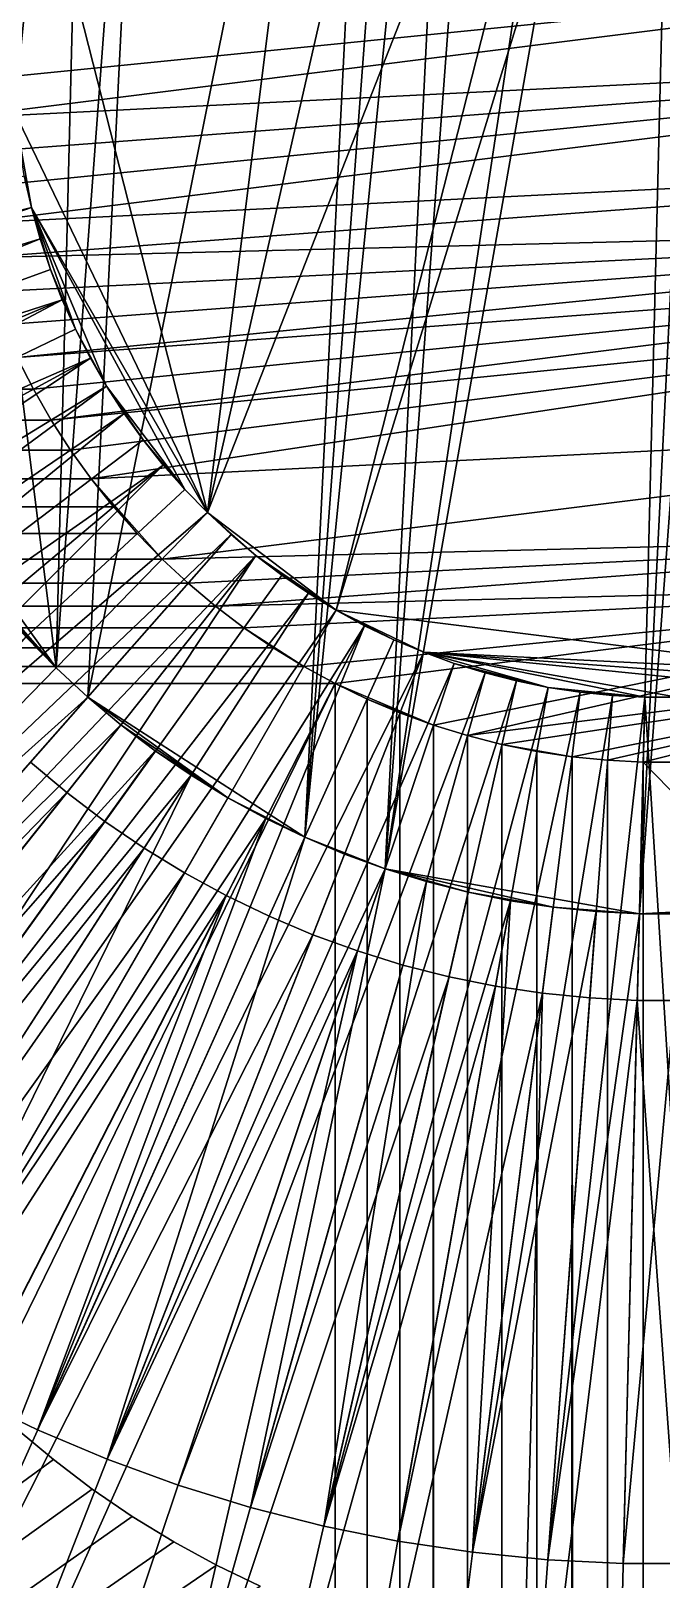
# Model space of a CAD drawing. Header units: millimetres. Extents: x 0 to 520, y -2 to 382.
# Drawn here: x 333.545 to 335, y 339.465 to 343.037 of the extents above; entities that cross this region are included whole.
import ezdxf

# ---------------------------------------------------------------- set-up
doc = ezdxf.new("R2010")
doc.units = ezdxf.units.MM

msp = doc.modelspace()

# ---------------------------------------------------------------- linework, layer by layer
at = {"layer": 'BRASS', "color": 52}
for points in [[(509.2, 369.2, 103), (10.8, 369.2, 103), (10.8, 10.8, 103)], [(509.2, 369.2, 103), (10.8, 10.8, 103), (509.2, 10.8, 103)], [(333.3521, 342.9178, 92), (336.6316, 343.2459, 92), (333.3582, 342.8357, 92)], [(333.3521, 343.0822, 92), (336.6316, 343.2459, 92), (333.3521, 342.9178, 92)], [(333.3582, 342.8357, 92), (336.6316, 343.2459, 92), (336.65, 343, 92)], [(333.3582, 342.8357, 92), (336.65, 343, 92), (333.3684, 342.7541, 92)], [(333.3684, 342.7541, 92), (336.65, 343, 92), (333.3827, 342.6731, 92)], [(333.3827, 342.6731, 92), (336.65, 343, 92), (333.401, 342.5929, 92)], [(333.401, 342.5929, 92), (336.65, 343, 92), (336.6316, 342.7541, 92)], [(333.401, 342.5929, 92), (336.6316, 342.7541, 92), (333.4233, 342.5137, 92)], [(333.4233, 342.5137, 92), (336.6316, 342.7541, 92), (336.599, 342.5929, 92)], [(333.4233, 342.5137, 92), (336.599, 342.5929, 92), (333.4495, 342.4357, 92)], [(333.4495, 342.4357, 92), (336.599, 342.5929, 92), (333.4796, 342.3591, 92)], [(333.4796, 342.3591, 92), (336.599, 342.5929, 92), (333.5134, 342.2841, 92)], [(333.5134, 342.2841, 92), (336.599, 342.5929, 92), (336.5767, 342.5137, 92)], [(333.5134, 342.2841, 92), (336.5767, 342.5137, 92), (333.5509, 342.2109, 92)], [(333.5509, 342.2109, 92), (336.5767, 342.5137, 92), (333.5921, 342.1396, 92)], [(333.5921, 342.1396, 92), (336.5767, 342.5137, 92), (336.5505, 342.4357, 92)], [(333.5921, 342.1396, 92), (336.5505, 342.4357, 92), (333.6367, 342.0705, 92)], [(333.6367, 342.0705, 92), (336.5505, 342.4357, 92), (333.6847, 342.0037, 92)], [(333.6847, 342.0037, 92), (336.5505, 342.4357, 92), (336.4079, 342.1396, 92)], [(186.4491, 342.2109, 86), (333.5134, 342.2841, 86), (333.5509, 342.2109, 86)], [(333.5134, 342.2841, 92), (333.5509, 342.2109, 92), (333.5134, 342.2841, 86)], [(333.5134, 342.2841, 86), (333.5509, 342.2109, 92), (333.5509, 342.2109, 86)], [(186.4491, 342.2109, 86), (333.5509, 342.2109, 86), (186.4079, 342.1396, 86)], [(186.4079, 342.1396, 86), (333.5509, 342.2109, 86), (333.5921, 342.1396, 86)], [(333.5509, 342.2109, 92), (333.5921, 342.1396, 92), (333.5509, 342.2109, 86)], [(333.5509, 342.2109, 86), (333.5921, 342.1396, 92), (333.5921, 342.1396, 86)], [(186.3633, 342.0705, 86), (333.5921, 342.1396, 86), (333.6367, 342.0705, 86)], [(186.4079, 342.1396, 86), (333.5921, 342.1396, 86), (186.3633, 342.0705, 86)], [(333.5921, 342.1396, 86), (333.6367, 342.0705, 92), (333.6367, 342.0705, 86)], [(333.5921, 342.1396, 92), (333.6367, 342.0705, 92), (333.5921, 342.1396, 86)], [(333.6847, 342.0037, 92), (336.4079, 342.1396, 92), (333.8479, 341.8188, 92)], [(333.8479, 341.8188, 92), (336.4079, 342.1396, 92), (336.2095, 341.8777, 92)], [(186.3153, 342.0037, 86), (333.6367, 342.0705, 86), (333.6847, 342.0037, 86)], [(186.3633, 342.0705, 86), (333.6367, 342.0705, 86), (186.3153, 342.0037, 86)], [(333.6367, 342.0705, 86), (333.6847, 342.0037, 92), (333.6847, 342.0037, 86)], [(333.6367, 342.0705, 92), (333.6847, 342.0037, 92), (333.6367, 342.0705, 86)], [(186.3153, 342.0037, 86), (333.736, 341.9394, 86), (186.264, 341.9394, 86)], [(186.3153, 342.0037, 86), (333.6847, 342.0037, 86), (333.736, 341.9394, 86)], [(333.6847, 342.0037, 86), (333.736, 341.9394, 92), (333.736, 341.9394, 86)], [(333.6847, 342.0037, 92), (333.736, 341.9394, 92), (333.6847, 342.0037, 86)], [(333.736, 341.9394, 92), (333.6847, 342.0037, 92), (333.7905, 341.8777, 92)], [(333.7905, 341.8777, 92), (333.6847, 342.0037, 92), (333.8479, 341.8188, 92)], [(186.264, 341.9394, 86), (333.7905, 341.8777, 86), (186.2095, 341.8777, 86)], [(186.264, 341.9394, 86), (333.736, 341.9394, 86), (333.7905, 341.8777, 86)], [(333.736, 341.9394, 86), (333.7905, 341.8777, 92), (333.7905, 341.8777, 86)], [(333.736, 341.9394, 92), (333.7905, 341.8777, 92), (333.736, 341.9394, 86)], [(186.1521, 341.8188, 86), (333.7905, 341.8777, 86), (333.8479, 341.8188, 86)], [(186.2095, 341.8777, 86), (333.7905, 341.8777, 86), (186.1521, 341.8188, 86)], [(333.7905, 341.8777, 86), (333.8479, 341.8188, 92), (333.8479, 341.8188, 86)], [(333.7905, 341.8777, 92), (333.8479, 341.8188, 92), (333.7905, 341.8777, 86)], [(333.8479, 341.8188, 92), (336.2095, 341.8777, 92), (333.9082, 341.7629, 92)], [(333.9082, 341.7629, 92), (336.2095, 341.8777, 92), (333.9712, 341.71, 92)], [(333.9712, 341.71, 92), (336.2095, 341.8777, 92), (336.0918, 341.7629, 92)], [(186.1521, 341.8188, 86), (333.8479, 341.8188, 86), (186.0918, 341.7629, 86)], [(333.8479, 341.8188, 86), (333.9082, 341.7629, 86), (186.0918, 341.7629, 86)], [(333.8479, 341.8188, 86), (333.9082, 341.7629, 92), (333.9082, 341.7629, 86)], [(333.8479, 341.8188, 92), (333.9082, 341.7629, 92), (333.8479, 341.8188, 86)], [(186.0918, 341.7629, 86), (333.9712, 341.71, 86), (186.0288, 341.71, 86)], [(333.9082, 341.7629, 86), (333.9712, 341.71, 86), (186.0918, 341.7629, 86)], [(333.9082, 341.7629, 86), (333.9712, 341.71, 92), (333.9712, 341.71, 86)], [(333.9082, 341.7629, 92), (333.9712, 341.71, 92), (333.9082, 341.7629, 86)], [(333.9712, 341.71, 92), (336.0918, 341.7629, 92), (334.0368, 341.6603, 92)], [(334.0368, 341.6603, 92), (336.0918, 341.7629, 92), (334.175, 341.5711, 92)], [(334.175, 341.5711, 92), (336.0918, 341.7629, 92), (334.2473, 341.5317, 92)], [(334.2473, 341.5317, 92), (336.0918, 341.7629, 92), (334.4745, 341.4359, 92)], [(334.4745, 341.4359, 92), (336.0918, 341.7629, 92), (334.5531, 341.4117, 92)], [(334.5531, 341.4117, 92), (336.0918, 341.7629, 92), (335.825, 341.5711, 92)], [(186.0288, 341.71, 86), (333.9712, 341.71, 86), (185.9632, 341.6603, 86)], [(333.9712, 341.71, 86), (334.0368, 341.6603, 86), (185.9632, 341.6603, 86)], [(333.9712, 341.71, 86), (333.9712, 341.71, 92), (334.0368, 341.6603, 86)], [(333.9712, 341.71, 92), (334.0368, 341.6603, 92), (334.0368, 341.6603, 86)], [(185.9632, 341.6603, 86), (334.1048, 341.614, 86), (185.8952, 341.614, 86)], [(334.0368, 341.6603, 86), (334.1048, 341.614, 86), (185.9632, 341.6603, 86)], [(334.0368, 341.6603, 86), (334.1048, 341.614, 92), (334.1048, 341.614, 86)], [(334.0368, 341.6603, 92), (334.1048, 341.614, 92), (334.0368, 341.6603, 86)], [(334.0368, 341.6603, 92), (334.175, 341.5711, 92), (334.1048, 341.614, 92)], [(185.8952, 341.614, 86), (334.1048, 341.614, 86), (185.825, 341.5711, 86)], [(334.1048, 341.614, 86), (334.175, 341.5711, 86), (185.825, 341.5711, 86)], [(334.1048, 341.614, 86), (334.175, 341.5711, 92), (334.175, 341.5711, 86)], [(334.1048, 341.614, 92), (334.175, 341.5711, 92), (334.1048, 341.614, 86)], [(185.825, 341.5711, 86), (334.2473, 341.5317, 86), (185.7527, 341.5317, 86)], [(334.175, 341.5711, 86), (334.2473, 341.5317, 86), (185.825, 341.5711, 86)], [(334.175, 341.5711, 86), (334.175, 341.5711, 92), (334.2473, 341.5317, 86)], [(334.175, 341.5711, 92), (334.2473, 341.5317, 92), (334.2473, 341.5317, 86)], [(334.5531, 341.4117, 92), (335.825, 341.5711, 92), (334.6328, 341.3914, 92)], [(334.6328, 341.3914, 92), (335.825, 341.5711, 92), (334.7948, 341.3628, 92)], [(334.7948, 341.3628, 92), (335.825, 341.5711, 92), (334.8767, 341.3546, 92)], [(334.8767, 341.3546, 92), (335.825, 341.5711, 92), (334.9589, 341.3505, 92)], [(334.9589, 341.3505, 92), (335.825, 341.5711, 92), (335.0411, 341.3505, 92)], [(185.7527, 341.5317, 86), (334.2473, 341.5317, 86), (185.7527, 38.4683, 86)], [(185.7527, 38.4683, 86), (334.2473, 341.5317, 86), (334.2473, 38.4683, 86)], [(334.2473, 38.4683, 86), (334.2473, 341.5317, 86), (334.3214, 38.504, 86)], [(334.2473, 341.5317, 86), (334.3214, 341.496, 86), (334.3214, 38.504, 86)], [(334.2473, 341.5317, 86), (334.2473, 341.5317, 92), (334.3214, 341.496, 86)], [(334.2473, 341.5317, 92), (334.3214, 341.496, 92), (334.3214, 341.496, 86)], [(334.2473, 341.5317, 92), (334.4745, 341.4359, 92), (334.3214, 341.496, 92)], [(334.3214, 341.496, 86), (334.3972, 341.4641, 86), (334.3214, 38.504, 86)], [(334.3214, 341.496, 86), (334.3972, 341.4641, 92), (334.3972, 341.4641, 86)], [(334.3214, 341.496, 92), (334.3972, 341.4641, 92), (334.3214, 341.496, 86)], [(334.3214, 341.496, 92), (334.4745, 341.4359, 92), (334.3972, 341.4641, 92)], [(334.3214, 38.504, 86), (334.3972, 341.4641, 86), (334.3972, 38.5359, 86)], [(334.3972, 341.4641, 86), (334.4745, 341.4359, 86), (334.3972, 38.5359, 86)], [(334.3972, 341.4641, 92), (334.4745, 341.4359, 92), (334.3972, 341.4641, 86)], [(334.3972, 341.4641, 86), (334.4745, 341.4359, 92), (334.4745, 341.4359, 86)], [(334.3972, 38.5359, 86), (334.4745, 341.4359, 86), (334.4745, 38.5641, 86)], [(334.4745, 38.5641, 86), (334.4745, 341.4359, 86), (334.5531, 38.5883, 86)], [(334.4745, 341.4359, 86), (334.5531, 341.4117, 86), (334.5531, 38.5883, 86)], [(334.4745, 341.4359, 92), (334.5531, 341.4117, 92), (334.4745, 341.4359, 86)], [(334.4745, 341.4359, 86), (334.5531, 341.4117, 92), (334.5531, 341.4117, 86)], [(334.5531, 341.4117, 86), (334.6328, 341.3914, 86), (334.5531, 38.5883, 86)], [(334.5531, 341.4117, 92), (334.6328, 341.3914, 92), (334.5531, 341.4117, 86)], [(334.5531, 341.4117, 86), (334.6328, 341.3914, 92), (334.6328, 341.3914, 86)], [(334.5531, 38.5883, 86), (334.6328, 341.3914, 86), (334.6328, 38.6086, 86)], [(334.6328, 341.3914, 86), (334.7135, 341.3751, 86), (334.6328, 38.6086, 86)], [(334.6328, 341.3914, 92), (334.7135, 341.3751, 92), (334.6328, 341.3914, 86)], [(334.6328, 341.3914, 86), (334.7135, 341.3751, 92), (334.7135, 341.3751, 86)], [(334.6328, 341.3914, 92), (334.7948, 341.3628, 92), (334.7135, 341.3751, 92)], [(334.6328, 38.6086, 86), (334.7135, 341.3751, 86), (334.7135, 38.6249, 86)], [(334.7135, 341.3751, 86), (334.7948, 341.3628, 86), (334.7135, 38.6249, 86)], [(334.7135, 341.3751, 86), (334.7948, 341.3628, 92), (334.7948, 341.3628, 86)], [(334.7135, 341.3751, 92), (334.7948, 341.3628, 92), (334.7135, 341.3751, 86)], [(334.7135, 38.6249, 86), (334.7948, 341.3628, 86), (334.7948, 38.6372, 86)], [(334.7948, 38.6372, 86), (334.7948, 341.3628, 86), (334.8767, 38.6454, 86)], [(334.7948, 341.3628, 86), (334.8767, 341.3546, 86), (334.8767, 38.6454, 86)], [(334.7948, 341.3628, 86), (334.7948, 341.3628, 92), (334.8767, 341.3546, 86)], [(334.7948, 341.3628, 92), (334.8767, 341.3546, 92), (334.8767, 341.3546, 86)], [(334.8767, 341.3546, 86), (334.9589, 341.3505, 86), (334.8767, 38.6454, 86)], [(334.8767, 341.3546, 86), (334.8767, 341.3546, 92), (334.9589, 341.3505, 86)], [(334.8767, 341.3546, 92), (334.9589, 341.3505, 92), (334.9589, 341.3505, 86)], [(334.8767, 38.6454, 86), (334.9589, 341.3505, 86), (334.9589, 38.6495, 86)], [(481.35, 190, 86), (334.9589, 341.3505, 86), (481.3521, 190.0822, 86)], [(334.9589, 38.6495, 86), (334.9589, 341.3505, 86), (481.35, 190, 86)], [(334.9589, 341.3505, 86), (335.0411, 341.3505, 86), (481.3521, 190.0822, 86)], [(334.9589, 341.3505, 86), (335.0411, 341.3505, 92), (335.0411, 341.3505, 86)], [(334.9589, 341.3505, 92), (335.0411, 341.3505, 92), (334.9589, 341.3505, 86)]]:
    msp.add_3dface(points, dxfattribs=at)
at = {"layer": 'STEEL', "color": 8}
for points in [[(334.363, 341.1041, 90), (334.9501, 344.9994, 90), (334.6527, 344.9696, 90)], [(334.363, 341.1041, 90), (334.9501, 341.0006, 90), (335.0499, 344.9994, 90)], [(334.363, 341.1041, 90), (335.0499, 344.9994, 90), (334.9501, 344.9994, 90)], [(334.9501, 341.0006, 90), (335.1495, 344.9944, 90), (335.0499, 344.9994, 90)], [(334.9501, 341.0006, 90), (335.2487, 344.9845, 90), (335.1495, 344.9944, 90)], [(334.9501, 341.0006, 90), (335.2487, 341.0155, 90), (335.2487, 344.9845, 90)], [(334.1774, 341.177, 90), (334.363, 341.1041, 90), (334.555, 344.9499, 90)], [(334.1774, 341.177, 90), (334.555, 344.9499, 90), (334.4583, 344.9252, 90)], [(334.363, 341.1041, 90), (334.6527, 344.9696, 90), (334.555, 344.9499, 90)], [(334.1774, 341.177, 90), (334.4583, 344.9252, 90), (334.363, 344.8959, 90)], [(333.6766, 341.5004, 90), (334.363, 344.8959, 90), (333.8325, 344.6239, 90)], [(333.6766, 341.5004, 90), (334.1774, 341.177, 90), (334.363, 344.8959, 90)], [(333.6035, 341.5683, 90), (333.8325, 344.6239, 90), (333.6766, 344.4996, 90)], [(333.6035, 341.5683, 90), (333.6766, 341.5004, 90), (333.8325, 344.6239, 90)], [(333.6035, 341.5683, 90), (333.6766, 344.4996, 90), (333.2934, 344.0429, 90)], [(334.9626, 344.4995, 80.4), (333.9526, 341.9262, 80.4), (334.5223, 344.4219, 80.4)], [(334.25, 341.701, 80.4), (333.9526, 341.9262, 80.4), (334.9626, 344.4995, 80.4)], [(335.1121, 344.4958, 80.4), (334.25, 341.701, 80.4), (334.9626, 344.4995, 80.4)], [(335.4063, 341.5561, 80.4), (334.25, 341.701, 80.4), (335.1121, 344.4958, 80.4)], [(334.5223, 344.4219, 80.4), (333.9526, 341.9262, 80.4), (334.25, 344.299, 80.4)], [(334.25, 344.299, 80.4), (333.9526, 341.9262, 80.4), (333.5666, 343.4421, 80.4)], [(333.6035, 341.5683, 90), (333.2934, 344.0429, 90), (333.1981, 342.1322, 90)], [(333.5666, 343.4421, 80.4), (333.5075, 342.8506, 80.4), (333.5168, 343.2236, 80.4)], [(333.5666, 343.4421, 80.4), (333.9526, 341.9262, 80.4), (333.5075, 342.8506, 80.4)], [(333.5075, 342.8506, 80.4), (333.5464, 342.6299, 80.4), (333.5297, 342.7028, 80.4)], [(333.5075, 342.8506, 80.4), (333.9526, 341.9262, 80.4), (333.5464, 342.6299, 80.4)], [(333.5464, 342.6299, 78.5), (331.6082, 342.1363, 78.5), (333.5297, 342.7028, 78.5)], [(333.5297, 342.7028, 78.5), (333.5464, 342.6299, 80.4), (333.5464, 342.6299, 78.5)], [(333.5297, 342.7028, 80.4), (333.5464, 342.6299, 80.4), (333.5297, 342.7028, 78.5)], [(333.5464, 342.6299, 78.5), (331.6555, 341.9684, 78.5), (331.6082, 342.1363, 78.5)], [(333.5666, 342.5579, 78.5), (331.6555, 341.9684, 78.5), (333.5464, 342.6299, 78.5)], [(333.5464, 342.6299, 78.5), (333.5666, 342.5579, 80.4), (333.5666, 342.5579, 78.5)], [(333.5464, 342.6299, 80.4), (333.5666, 342.5579, 80.4), (333.5464, 342.6299, 78.5)], [(333.5464, 342.6299, 80.4), (333.5905, 342.487, 80.4), (333.5666, 342.5579, 80.4)], [(333.5464, 342.6299, 80.4), (333.6485, 342.3492, 80.4), (333.5905, 342.487, 80.4)], [(333.5464, 342.6299, 80.4), (333.7201, 342.2178, 80.4), (333.6485, 342.3492, 80.4)], [(333.5464, 342.6299, 80.4), (333.9004, 341.9797, 80.4), (333.7201, 342.2178, 80.4)], [(333.5464, 342.6299, 80.4), (333.9526, 341.9262, 80.4), (333.9004, 341.9797, 80.4)], [(333.5666, 342.5579, 78.5), (331.7111, 341.8029, 78.5), (331.6555, 341.9684, 78.5)], [(333.5905, 342.487, 78.5), (331.7111, 341.8029, 78.5), (333.5666, 342.5579, 78.5)], [(333.5666, 342.5579, 78.5), (333.5905, 342.487, 80.4), (333.5905, 342.487, 78.5)], [(333.5666, 342.5579, 80.4), (333.5905, 342.487, 80.4), (333.5666, 342.5579, 78.5)], [(333.6178, 342.4173, 78.5), (331.7111, 341.8029, 78.5), (333.5905, 342.487, 78.5)], [(333.5905, 342.487, 78.5), (333.6178, 342.4173, 80.4), (333.6178, 342.4173, 78.5)], [(333.5905, 342.487, 80.4), (333.6178, 342.4173, 80.4), (333.5905, 342.487, 78.5)], [(333.5905, 342.487, 80.4), (333.6485, 342.3492, 80.4), (333.6178, 342.4173, 80.4)], [(333.6178, 342.4173, 78.5), (331.7748, 341.6405, 78.5), (331.7111, 341.8029, 78.5)], [(333.6178, 342.4173, 78.5), (331.8466, 341.4814, 78.5), (331.7748, 341.6405, 78.5)], [(333.6485, 342.3492, 78.5), (331.8466, 341.4814, 78.5), (333.6178, 342.4173, 78.5)], [(333.6178, 342.4173, 78.5), (333.6485, 342.3492, 80.4), (333.6485, 342.3492, 78.5)], [(333.6178, 342.4173, 80.4), (333.6485, 342.3492, 80.4), (333.6178, 342.4173, 78.5)], [(333.6827, 342.2826, 78.5), (331.8466, 341.4814, 78.5), (333.6485, 342.3492, 78.5)], [(333.6485, 342.3492, 78.5), (333.6485, 342.3492, 80.4), (333.6827, 342.2826, 78.5)], [(333.6485, 342.3492, 80.4), (333.6827, 342.2826, 80.4), (333.6827, 342.2826, 78.5)], [(333.6485, 342.3492, 80.4), (333.7201, 342.2178, 80.4), (333.6827, 342.2826, 80.4)], [(333.6827, 342.2826, 78.5), (331.9262, 341.3261, 78.5), (331.8466, 341.4814, 78.5)], [(333.6827, 342.2826, 78.5), (332.0135, 341.175, 78.5), (331.9262, 341.3261, 78.5)], [(333.7201, 342.2178, 78.5), (332.0135, 341.175, 78.5), (333.6827, 342.2826, 78.5)], [(333.6827, 342.2826, 80.4), (333.7201, 342.2178, 80.4), (333.6827, 342.2826, 78.5)], [(333.6827, 342.2826, 78.5), (333.7201, 342.2178, 80.4), (333.7201, 342.2178, 78.5)], [(333.7201, 342.2178, 78.5), (332.1082, 341.0284, 78.5), (332.0135, 341.175, 78.5)], [(333.7606, 342.155, 78.5), (332.1082, 341.0284, 78.5), (333.7201, 342.2178, 78.5)], [(333.7201, 342.2178, 78.5), (333.7201, 342.2178, 80.4), (333.7606, 342.155, 78.5)], [(333.7201, 342.2178, 80.4), (333.7606, 342.155, 80.4), (333.7606, 342.155, 78.5)], [(333.7201, 342.2178, 80.4), (333.8043, 342.0943, 80.4), (333.7606, 342.155, 80.4)], [(333.7201, 342.2178, 80.4), (333.9004, 341.9797, 80.4), (333.8043, 342.0943, 80.4)], [(333.7606, 342.155, 78.5), (332.21, 340.8867, 78.5), (332.1082, 341.0284, 78.5)], [(333.8043, 342.0943, 78.5), (332.21, 340.8867, 78.5), (333.7606, 342.155, 78.5)], [(333.6035, 341.5683, 90), (333.1981, 342.1322, 90), (333.4057, 341.7924, 90)], [(333.7606, 342.155, 78.5), (333.7606, 342.155, 80.4), (333.8043, 342.0943, 78.5)], [(333.7606, 342.155, 80.4), (333.8043, 342.0943, 80.4), (333.8043, 342.0943, 78.5)], [(333.8509, 342.0358, 78.5), (332.21, 340.8867, 78.5), (333.8043, 342.0943, 78.5)], [(333.8043, 342.0943, 78.5), (333.8043, 342.0943, 80.4), (333.8509, 342.0358, 78.5)], [(333.8043, 342.0943, 80.4), (333.8509, 342.0358, 80.4), (333.8509, 342.0358, 78.5)], [(333.8043, 342.0943, 80.4), (333.9004, 341.9797, 80.4), (333.8509, 342.0358, 80.4)], [(333.8509, 342.0358, 78.5), (332.3188, 340.7502, 78.5), (332.21, 340.8867, 78.5)], [(333.8509, 342.0358, 78.5), (332.4343, 340.6194, 78.5), (332.3188, 340.7502, 78.5)], [(333.9004, 341.9797, 78.5), (332.4343, 340.6194, 78.5), (333.8509, 342.0358, 78.5)], [(333.8509, 342.0358, 78.5), (333.8509, 342.0358, 80.4), (333.9004, 341.9797, 78.5)], [(333.8509, 342.0358, 80.4), (333.9004, 341.9797, 80.4), (333.9004, 341.9797, 78.5)], [(333.9526, 341.9262, 78.5), (332.4343, 340.6194, 78.5), (333.9004, 341.9797, 78.5)], [(333.9004, 341.9797, 80.4), (333.9526, 341.9262, 80.4), (333.9004, 341.9797, 78.5)], [(333.9004, 341.9797, 78.5), (333.9526, 341.9262, 80.4), (333.9526, 341.9262, 78.5)], [(333.9526, 341.9262, 78.5), (332.5562, 340.4945, 78.5), (332.4343, 340.6194, 78.5)], [(334.0075, 341.8753, 78.5), (332.5562, 340.4945, 78.5), (333.9526, 341.9262, 78.5)], [(333.9526, 341.9262, 80.4), (334.0075, 341.8753, 80.4), (333.9526, 341.9262, 78.5)], [(333.9526, 341.9262, 78.5), (334.0075, 341.8753, 80.4), (334.0075, 341.8753, 78.5)], [(334.0075, 341.8753, 80.4), (333.9526, 341.9262, 80.4), (334.0648, 341.8273, 80.4)], [(334.0648, 341.8273, 80.4), (333.9526, 341.9262, 80.4), (334.25, 341.701, 80.4)], [(332.6841, 340.3758, 78.5), (332.5562, 340.4945, 78.5), (334.0075, 341.8753, 78.5)], [(334.0648, 341.8273, 78.5), (332.6841, 340.3758, 78.5), (334.0075, 341.8753, 78.5)], [(334.0075, 341.8753, 78.5), (334.0075, 341.8753, 80.4), (334.0648, 341.8273, 78.5)], [(334.0075, 341.8753, 80.4), (334.0648, 341.8273, 80.4), (334.0648, 341.8273, 78.5)], [(332.8178, 340.2636, 78.5), (332.6841, 340.3758, 78.5), (334.0648, 341.8273, 78.5)], [(332.9569, 340.1582, 78.5), (332.8178, 340.2636, 78.5), (334.0648, 341.8273, 78.5)], [(334.1244, 341.7821, 78.5), (332.9569, 340.1582, 78.5), (334.0648, 341.8273, 78.5)], [(334.0648, 341.8273, 78.5), (334.0648, 341.8273, 80.4), (334.1244, 341.7821, 78.5)], [(334.0648, 341.8273, 80.4), (334.1244, 341.7821, 80.4), (334.1244, 341.7821, 78.5)], [(334.1244, 341.7821, 80.4), (334.0648, 341.8273, 80.4), (334.1862, 341.74, 80.4)], [(334.1862, 341.74, 80.4), (334.0648, 341.8273, 80.4), (334.25, 341.701, 80.4)], [(334.1862, 341.74, 78.5), (332.9569, 340.1582, 78.5), (334.1244, 341.7821, 78.5)], [(333.6035, 341.5683, 90), (333.4057, 341.7924, 90), (333.4679, 341.7144, 90)], [(334.1244, 341.7821, 80.4), (334.1862, 341.74, 80.4), (334.1244, 341.7821, 78.5)], [(334.1244, 341.7821, 78.5), (334.1862, 341.74, 80.4), (334.1862, 341.74, 78.5)], [(333.1011, 340.0599, 78.5), (332.9569, 340.1582, 78.5), (334.1862, 341.74, 78.5)], [(334.25, 341.701, 78.5), (333.1011, 340.0599, 78.5), (334.1862, 341.74, 78.5)], [(334.1862, 341.74, 80.4), (334.25, 341.701, 80.4), (334.1862, 341.74, 78.5)], [(334.1862, 341.74, 78.5), (334.25, 341.701, 80.4), (334.25, 341.701, 78.5)], [(333.25, 339.9689, 78.5), (333.1011, 340.0599, 78.5), (334.25, 341.701, 78.5)], [(334.3157, 341.6652, 78.5), (333.25, 339.9689, 78.5), (334.25, 341.701, 78.5)], [(333.6035, 341.5683, 90), (333.4679, 341.7144, 90), (333.5339, 341.6397, 90)], [(334.25, 341.701, 78.5), (334.25, 341.701, 80.4), (334.3157, 341.6652, 78.5)], [(334.25, 341.701, 80.4), (334.3157, 341.6652, 80.4), (334.3157, 341.6652, 78.5)], [(334.3157, 341.6652, 80.4), (334.25, 341.701, 80.4), (334.3831, 341.6327, 80.4)], [(334.3831, 341.6327, 80.4), (334.25, 341.701, 80.4), (334.452, 341.6037, 80.4)], [(334.452, 341.6037, 80.4), (334.25, 341.701, 80.4), (335.4063, 341.5561, 80.4)], [(333.4033, 339.8854, 78.5), (333.25, 339.9689, 78.5), (334.3157, 341.6652, 78.5)], [(333.5605, 339.8097, 78.5), (333.4033, 339.8854, 78.5), (334.3157, 341.6652, 78.5)], [(334.3831, 341.6327, 78.5), (333.5605, 339.8097, 78.5), (334.3157, 341.6652, 78.5)], [(334.3157, 341.6652, 78.5), (334.3831, 341.6327, 80.4), (334.3831, 341.6327, 78.5)], [(334.3157, 341.6652, 80.4), (334.3831, 341.6327, 80.4), (334.3157, 341.6652, 78.5)], [(332.5562, 340.4945, 82), (333.6035, 341.5683, 82), (333.5339, 341.6397, 82)], [(333.6035, 341.5683, 90), (333.5339, 341.6397, 90), (333.5339, 341.6397, 82)], [(333.6035, 341.5683, 90), (333.5339, 341.6397, 82), (333.6035, 341.5683, 82)], [(334.452, 341.6037, 78.5), (333.5605, 339.8097, 78.5), (334.3831, 341.6327, 78.5)], [(334.3831, 341.6327, 78.5), (334.452, 341.6037, 80.4), (334.452, 341.6037, 78.5)], [(334.3831, 341.6327, 80.4), (334.452, 341.6037, 80.4), (334.3831, 341.6327, 78.5)], [(333.7213, 339.7419, 78.5), (333.5605, 339.8097, 78.5), (334.452, 341.6037, 78.5)], [(334.5223, 341.5781, 78.5), (333.7213, 339.7419, 78.5), (334.452, 341.6037, 78.5)], [(334.452, 341.6037, 78.5), (334.5223, 341.5781, 80.4), (334.5223, 341.5781, 78.5)], [(334.452, 341.6037, 80.4), (334.5223, 341.5781, 80.4), (334.452, 341.6037, 78.5)], [(335.0374, 341.5005, 80.4), (334.452, 341.6037, 80.4), (335.2605, 341.5228, 80.4)], [(334.7395, 341.5228, 80.4), (334.452, 341.6037, 80.4), (334.9626, 341.5005, 80.4)], [(334.5223, 341.5781, 80.4), (334.452, 341.6037, 80.4), (334.7395, 341.5228, 80.4)], [(334.9626, 341.5005, 80.4), (334.452, 341.6037, 80.4), (335.0374, 341.5005, 80.4)], [(335.2605, 341.5228, 80.4), (334.452, 341.6037, 80.4), (335.3338, 341.5376, 80.4)], [(335.3338, 341.5376, 80.4), (334.452, 341.6037, 80.4), (335.4063, 341.5561, 80.4)], [(332.5562, 340.4945, 82), (333.6766, 341.5004, 82), (333.6035, 341.5683, 82)], [(333.6766, 341.5004, 90), (333.6035, 341.5683, 90), (333.6035, 341.5683, 82)], [(333.6766, 341.5004, 90), (333.6035, 341.5683, 82), (333.6766, 341.5004, 82)], [(333.8853, 339.6823, 78.5), (333.7213, 339.7419, 78.5), (334.5223, 341.5781, 78.5)], [(334.5937, 341.5561, 78.5), (333.8853, 339.6823, 78.5), (334.5223, 341.5781, 78.5)], [(334.0521, 339.6308, 78.5), (333.8853, 339.6823, 78.5), (334.5937, 341.5561, 78.5)], [(334.6662, 341.5376, 78.5), (334.0521, 339.6308, 78.5), (334.5937, 341.5561, 78.5)], [(334.5223, 341.5781, 78.5), (334.5937, 341.5561, 80.4), (334.5937, 341.5561, 78.5)], [(334.5223, 341.5781, 80.4), (334.5937, 341.5561, 80.4), (334.5223, 341.5781, 78.5)], [(334.5937, 341.5561, 80.4), (334.5223, 341.5781, 80.4), (334.7395, 341.5228, 80.4)], [(334.5937, 341.5561, 78.5), (334.6662, 341.5376, 80.4), (334.6662, 341.5376, 78.5)], [(334.5937, 341.5561, 80.4), (334.6662, 341.5376, 80.4), (334.5937, 341.5561, 78.5)], [(334.6662, 341.5376, 80.4), (334.5937, 341.5561, 80.4), (334.7395, 341.5228, 80.4)], [(334.2212, 339.5878, 78.5), (334.0521, 339.6308, 78.5), (334.6662, 341.5376, 78.5)], [(334.7395, 341.5228, 78.5), (334.2212, 339.5878, 78.5), (334.6662, 341.5376, 78.5)], [(334.3922, 339.5532, 78.5), (334.2212, 339.5878, 78.5), (334.7395, 341.5228, 78.5)], [(334.8135, 341.5116, 78.5), (334.3922, 339.5532, 78.5), (334.7395, 341.5228, 78.5)], [(334.6662, 341.5376, 78.5), (334.7395, 341.5228, 80.4), (334.7395, 341.5228, 78.5)], [(334.6662, 341.5376, 80.4), (334.7395, 341.5228, 80.4), (334.6662, 341.5376, 78.5)], [(334.7395, 341.5228, 78.5), (334.7395, 341.5228, 80.4), (334.8135, 341.5116, 78.5)], [(334.7395, 341.5228, 80.4), (334.8135, 341.5116, 80.4), (334.8135, 341.5116, 78.5)], [(334.8135, 341.5116, 80.4), (334.7395, 341.5228, 80.4), (334.9626, 341.5005, 80.4)], [(332.5562, 340.4945, 82), (332.6841, 340.3758, 82), (333.6766, 341.5004, 82)], [(332.6841, 340.3758, 82), (333.753, 341.4363, 82), (333.6766, 341.5004, 82)], [(333.753, 341.4363, 90), (333.6766, 341.5004, 90), (333.6766, 341.5004, 82)], [(333.753, 341.4363, 90), (333.6766, 341.5004, 82), (333.753, 341.4363, 82)], [(333.6766, 341.5004, 90), (334, 341.2679, 90), (334.1774, 341.177, 90)], [(333.6766, 341.5004, 90), (333.753, 341.4363, 90), (334, 341.2679, 90)], [(334.5648, 339.5272, 78.5), (334.3922, 339.5532, 78.5), (334.8135, 341.5116, 78.5)], [(334.8879, 341.5042, 78.5), (334.5648, 339.5272, 78.5), (334.8135, 341.5116, 78.5)], [(334.7384, 339.5098, 78.5), (334.5648, 339.5272, 78.5), (334.8879, 341.5042, 78.5)], [(334.9626, 341.5005, 78.5), (334.7384, 339.5098, 78.5), (334.8879, 341.5042, 78.5)], [(334.9127, 339.5011, 78.5), (334.7384, 339.5098, 78.5), (334.9626, 341.5005, 78.5)], [(334.8135, 341.5116, 78.5), (334.8879, 341.5042, 80.4), (334.8879, 341.5042, 78.5)], [(334.8135, 341.5116, 80.4), (334.8879, 341.5042, 80.4), (334.8135, 341.5116, 78.5)], [(334.8879, 341.5042, 80.4), (334.8135, 341.5116, 80.4), (334.9626, 341.5005, 80.4)], [(334.8879, 341.5042, 78.5), (334.9626, 341.5005, 80.4), (334.9626, 341.5005, 78.5)], [(334.8879, 341.5042, 80.4), (334.9626, 341.5005, 80.4), (334.8879, 341.5042, 78.5)], [(335.0873, 339.5011, 78.5), (334.9127, 339.5011, 78.5), (334.9626, 341.5005, 78.5)], [(335.0374, 341.5005, 78.5), (335.0873, 339.5011, 78.5), (334.9626, 341.5005, 78.5)], [(334.9626, 341.5005, 78.5), (334.9626, 341.5005, 80.4), (335.0374, 341.5005, 78.5)], [(334.9626, 341.5005, 80.4), (335.0374, 341.5005, 80.4), (335.0374, 341.5005, 78.5)], [(332.6841, 340.3758, 82), (332.8178, 340.2636, 82), (333.753, 341.4363, 82)], [(332.8178, 340.2636, 82), (333.8325, 341.3761, 82), (333.753, 341.4363, 82)], [(333.8325, 341.3761, 90), (333.753, 341.4363, 90), (333.753, 341.4363, 82)], [(333.8325, 341.3761, 90), (333.753, 341.4363, 82), (333.8325, 341.3761, 82)], [(333.753, 341.4363, 90), (333.8325, 341.3761, 90), (334, 341.2679, 90)], [(332.8178, 340.2636, 82), (332.9569, 340.1582, 82), (333.8325, 341.3761, 82)], [(332.9569, 340.1582, 82), (333.9149, 341.3199, 82), (333.8325, 341.3761, 82)], [(333.8325, 341.3761, 90), (333.8325, 341.3761, 82), (333.9149, 341.3199, 82)], [(333.9149, 341.3199, 90), (333.8325, 341.3761, 90), (333.9149, 341.3199, 82)], [(333.8325, 341.3761, 90), (333.9149, 341.3199, 90), (334, 341.2679, 90)], [(332.0224, 339.626, 83), (333.6283, 341.28, 83), (333.5443, 341.3505, 83)], [(333.6283, 341.28, 82), (332.0224, 339.626, 82), (333.5443, 341.3505, 82)], [(333.5443, 341.3505, 83), (333.6283, 341.28, 83), (333.5443, 341.3505, 82)], [(333.5443, 341.3505, 82), (333.6283, 341.28, 83), (333.6283, 341.28, 82)], [(332.9569, 340.1582, 82), (333.1011, 340.0599, 82), (333.9149, 341.3199, 82)], [(333.1011, 340.0599, 82), (333.25, 339.9689, 82), (333.9149, 341.3199, 82)], [(333.25, 339.9689, 82), (334, 341.2679, 82), (333.9149, 341.3199, 82)], [(333.9149, 341.3199, 90), (333.9149, 341.3199, 82), (334, 341.2679, 82)], [(334, 341.2679, 90), (333.9149, 341.3199, 90), (334, 341.2679, 82)], [(332.0224, 339.626, 83), (332.1943, 339.4818, 83), (333.6283, 341.28, 83)], [(332.1943, 339.4818, 82), (332.0224, 339.626, 82), (333.6283, 341.28, 82)], [(332.1943, 339.4818, 83), (333.7158, 341.2137, 83), (333.6283, 341.28, 83)], [(333.7158, 341.2137, 82), (332.1943, 339.4818, 82), (333.6283, 341.28, 82)], [(333.25, 339.9689, 82), (334.0876, 341.2203, 82), (334, 341.2679, 82)], [(333.6283, 341.28, 83), (333.7158, 341.2137, 83), (333.6283, 341.28, 82)], [(333.6283, 341.28, 82), (333.7158, 341.2137, 83), (333.7158, 341.2137, 82)], [(334.0876, 341.2203, 90), (334, 341.2679, 90), (334, 341.2679, 82)], [(334.0876, 341.2203, 90), (334, 341.2679, 82), (334.0876, 341.2203, 82)], [(334, 341.2679, 90), (334.0876, 341.2203, 90), (334.1774, 341.177, 90)], [(332.1943, 339.4818, 83), (332.3732, 339.3463, 83), (333.7158, 341.2137, 83)], [(332.3732, 339.3463, 82), (332.1943, 339.4818, 82), (333.7158, 341.2137, 82)], [(332.3732, 339.3463, 83), (333.8064, 341.1519, 83), (333.7158, 341.2137, 83)], [(333.8064, 341.1519, 82), (332.3732, 339.3463, 82), (333.7158, 341.2137, 82)], [(333.25, 339.9689, 82), (333.4033, 339.8854, 82), (334.0876, 341.2203, 82)], [(333.4033, 339.8854, 82), (333.5605, 339.8097, 82), (334.0876, 341.2203, 82)], [(333.5605, 339.8097, 82), (334.1774, 341.177, 82), (334.0876, 341.2203, 82)], [(333.7158, 341.2137, 82), (333.7158, 341.2137, 83), (333.8064, 341.1519, 82)], [(333.7158, 341.2137, 83), (333.8064, 341.1519, 83), (333.8064, 341.1519, 82)], [(334.1774, 341.177, 90), (334.0876, 341.2203, 82), (334.1774, 341.177, 82)], [(334.1774, 341.177, 90), (334.0876, 341.2203, 90), (334.0876, 341.2203, 82)], [(333.5605, 339.8097, 82), (333.7213, 339.7419, 82), (334.1774, 341.177, 82)], [(333.7213, 339.7419, 82), (334.2693, 341.1383, 82), (334.1774, 341.177, 82)], [(334.2693, 341.1383, 90), (334.1774, 341.177, 82), (334.2693, 341.1383, 82)], [(334.2693, 341.1383, 90), (334.1774, 341.177, 90), (334.1774, 341.177, 82)], [(334.1774, 341.177, 90), (334.2693, 341.1383, 90), (334.363, 341.1041, 90)], [(332.3732, 339.3463, 83), (332.5585, 339.2199, 83), (333.8064, 341.1519, 83)], [(332.5585, 339.2199, 82), (332.3732, 339.3463, 82), (333.8064, 341.1519, 82)], [(332.5585, 339.2199, 83), (333.9, 341.0947, 83), (333.8064, 341.1519, 83)], [(333.9, 341.0947, 82), (332.5585, 339.2199, 82), (333.8064, 341.1519, 82)], [(333.7213, 339.7419, 82), (334.363, 341.1041, 82), (334.2693, 341.1383, 82)], [(333.8064, 341.1519, 82), (333.8064, 341.1519, 83), (333.9, 341.0947, 82)], [(333.8064, 341.1519, 83), (333.9, 341.0947, 83), (333.9, 341.0947, 82)], [(334.363, 341.1041, 90), (334.2693, 341.1383, 82), (334.363, 341.1041, 82)], [(334.363, 341.1041, 90), (334.2693, 341.1383, 90), (334.2693, 341.1383, 82)], [(332.5585, 339.2199, 83), (332.75, 339.1029, 83), (333.9, 341.0947, 83)], [(332.75, 339.1029, 82), (332.5585, 339.2199, 82), (333.9, 341.0947, 82)], [(332.75, 339.1029, 83), (333.9963, 341.0423, 83), (333.9, 341.0947, 83)], [(333.9963, 341.0423, 82), (332.75, 339.1029, 82), (333.9, 341.0947, 82)], [(333.7213, 339.7419, 82), (333.8853, 339.6823, 82), (334.363, 341.1041, 82)], [(333.8853, 339.6823, 82), (334.0521, 339.6308, 82), (334.363, 341.1041, 82)], [(333.9, 341.0947, 83), (333.9963, 341.0423, 83), (333.9, 341.0947, 82)], [(333.9, 341.0947, 82), (333.9963, 341.0423, 83), (333.9963, 341.0423, 82)], [(334.0521, 339.6308, 82), (334.4583, 341.0748, 82), (334.363, 341.1041, 82)], [(334.4583, 341.0748, 90), (334.363, 341.1041, 82), (334.4583, 341.0748, 82)], [(334.4583, 341.0748, 90), (334.363, 341.1041, 90), (334.363, 341.1041, 82)], [(334.363, 341.1041, 90), (334.555, 341.0501, 90), (334.7513, 341.0155, 90)], [(334.363, 341.1041, 90), (334.7513, 341.0155, 90), (334.9501, 341.0006, 90)], [(334.363, 341.1041, 90), (334.4583, 341.0748, 90), (334.555, 341.0501, 90)], [(334.0521, 339.6308, 82), (334.2212, 339.5878, 82), (334.4583, 341.0748, 82)], [(334.2212, 339.5878, 82), (334.555, 341.0501, 82), (334.4583, 341.0748, 82)], [(334.2212, 339.5878, 82), (334.6527, 341.0304, 82), (334.555, 341.0501, 82)], [(334.555, 341.0501, 90), (334.4583, 341.0748, 82), (334.555, 341.0501, 82)], [(334.555, 341.0501, 90), (334.4583, 341.0748, 90), (334.4583, 341.0748, 82)], [(334.6527, 341.0304, 90), (334.555, 341.0501, 82), (334.6527, 341.0304, 82)], [(334.6527, 341.0304, 90), (334.555, 341.0501, 90), (334.555, 341.0501, 82)], [(334.555, 341.0501, 90), (334.6527, 341.0304, 90), (334.7513, 341.0155, 90)], [(332.75, 339.1029, 83), (332.9471, 338.9956, 83), (333.9963, 341.0423, 83)], [(332.9471, 338.9956, 82), (332.75, 339.1029, 82), (333.9963, 341.0423, 82)], [(332.9471, 338.9956, 83), (333.1492, 338.8982, 83), (333.9963, 341.0423, 83)], [(333.1492, 338.8982, 82), (332.9471, 338.9956, 82), (333.9963, 341.0423, 82)], [(333.1492, 338.8982, 83), (334.0952, 340.9947, 83), (333.9963, 341.0423, 83)], [(334.0952, 340.9947, 82), (333.1492, 338.8982, 82), (333.9963, 341.0423, 82)], [(333.9963, 341.0423, 82), (334.0952, 340.9947, 83), (334.0952, 340.9947, 82)], [(333.9963, 341.0423, 83), (334.0952, 340.9947, 83), (333.9963, 341.0423, 82)], [(334.2212, 339.5878, 82), (334.3922, 339.5532, 82), (334.6527, 341.0304, 82)], [(334.3922, 339.5532, 82), (334.5648, 339.5272, 82), (334.6527, 341.0304, 82)], [(334.5648, 339.5272, 82), (334.7513, 341.0155, 82), (334.6527, 341.0304, 82)], [(334.5648, 339.5272, 82), (334.8505, 341.0056, 82), (334.7513, 341.0155, 82)], [(334.7513, 341.0155, 90), (334.6527, 341.0304, 82), (334.7513, 341.0155, 82)], [(334.7513, 341.0155, 90), (334.6527, 341.0304, 90), (334.6527, 341.0304, 82)], [(334.8505, 341.0056, 90), (334.7513, 341.0155, 82), (334.8505, 341.0056, 82)], [(334.8505, 341.0056, 90), (334.7513, 341.0155, 90), (334.7513, 341.0155, 82)], [(334.7513, 341.0155, 90), (334.8505, 341.0056, 90), (334.9501, 341.0006, 90)], [(334.9501, 341.0006, 90), (335.1495, 341.0056, 90), (335.2487, 341.0155, 90)], [(333.1492, 338.8982, 83), (334.1962, 340.9521, 83), (334.0952, 340.9947, 83)], [(334.1962, 340.9521, 82), (333.1492, 338.8982, 82), (334.0952, 340.9947, 82)], [(334.0952, 340.9947, 82), (334.1962, 340.9521, 83), (334.1962, 340.9521, 82)], [(334.0952, 340.9947, 83), (334.1962, 340.9521, 83), (334.0952, 340.9947, 82)], [(334.5648, 339.5272, 82), (334.7384, 339.5098, 82), (334.8505, 341.0056, 82)], [(334.7384, 339.5098, 82), (334.9501, 341.0006, 82), (334.8505, 341.0056, 82)], [(334.7384, 339.5098, 82), (334.9127, 339.5011, 82), (334.9501, 341.0006, 82)], [(334.9501, 341.0006, 90), (334.8505, 341.0056, 82), (334.9501, 341.0006, 82)], [(334.9501, 341.0006, 90), (334.8505, 341.0056, 90), (334.8505, 341.0056, 82)], [(334.9127, 339.5011, 82), (335.0499, 341.0006, 82), (334.9501, 341.0006, 82)], [(334.9127, 339.5011, 82), (335.0873, 339.5011, 82), (335.0499, 341.0006, 82)], [(334.9501, 341.0006, 90), (335.0499, 341.0006, 90), (335.1495, 341.0056, 90)], [(335.0499, 341.0006, 90), (334.9501, 341.0006, 82), (335.0499, 341.0006, 82)], [(335.0499, 341.0006, 90), (334.9501, 341.0006, 90), (334.9501, 341.0006, 82)], [(333.1492, 338.8982, 83), (333.356, 338.8111, 83), (334.1962, 340.9521, 83)], [(333.356, 338.8111, 82), (333.1492, 338.8982, 82), (334.1962, 340.9521, 82)], [(333.356, 338.8111, 83), (334.2993, 340.9146, 83), (334.1962, 340.9521, 83)], [(334.2993, 340.9146, 82), (333.356, 338.8111, 82), (334.1962, 340.9521, 82)], [(334.1962, 340.9521, 82), (334.2993, 340.9146, 83), (334.2993, 340.9146, 82)], [(334.1962, 340.9521, 83), (334.2993, 340.9146, 83), (334.1962, 340.9521, 82)], [(333.356, 338.8111, 83), (333.5668, 338.7343, 83), (334.2993, 340.9146, 83)], [(333.5668, 338.7343, 82), (333.356, 338.8111, 82), (334.2993, 340.9146, 82)], [(333.5668, 338.7343, 83), (333.7812, 338.6682, 83), (334.2993, 340.9146, 83)], [(333.7812, 338.6682, 82), (333.5668, 338.7343, 82), (334.2993, 340.9146, 82)], [(333.7812, 338.6682, 83), (334.4042, 340.8822, 83), (334.2993, 340.9146, 83)], [(334.4042, 340.8822, 82), (333.7812, 338.6682, 82), (334.2993, 340.9146, 82)], [(334.2993, 340.9146, 82), (334.4042, 340.8822, 83), (334.4042, 340.8822, 82)], [(334.2993, 340.9146, 83), (334.4042, 340.8822, 83), (334.2993, 340.9146, 82)], [(333.7812, 338.6682, 83), (334.5105, 340.8552, 83), (334.4042, 340.8822, 83)], [(334.5105, 340.8552, 82), (333.7812, 338.6682, 82), (334.4042, 340.8822, 82)], [(334.4042, 340.8822, 82), (334.5105, 340.8552, 83), (334.5105, 340.8552, 82)], [(334.4042, 340.8822, 83), (334.5105, 340.8552, 83), (334.4042, 340.8822, 82)], [(333.7812, 338.6682, 83), (333.9987, 338.6128, 83), (334.5105, 340.8552, 83)], [(333.9987, 338.6128, 82), (333.7812, 338.6682, 82), (334.5105, 340.8552, 82)], [(333.9987, 338.6128, 83), (334.618, 340.8334, 83), (334.5105, 340.8552, 83)], [(334.618, 340.8334, 82), (333.9987, 338.6128, 82), (334.5105, 340.8552, 82)], [(334.5105, 340.8552, 82), (334.618, 340.8334, 83), (334.618, 340.8334, 82)], [(334.5105, 340.8552, 83), (334.618, 340.8334, 83), (334.5105, 340.8552, 82)], [(333.9987, 338.6128, 83), (334.2186, 338.5684, 83), (334.618, 340.8334, 83)], [(334.2186, 338.5684, 82), (333.9987, 338.6128, 82), (334.618, 340.8334, 82)], [(334.2186, 338.5684, 83), (334.7264, 340.8171, 83), (334.618, 340.8334, 83)], [(334.7264, 340.8171, 82), (334.2186, 338.5684, 82), (334.618, 340.8334, 82)], [(334.2186, 338.5684, 83), (334.4405, 338.5349, 83), (334.7264, 340.8171, 83)], [(334.4405, 338.5349, 82), (334.2186, 338.5684, 82), (334.7264, 340.8171, 82)], [(334.4405, 338.5349, 83), (334.6637, 338.5126, 83), (334.7264, 340.8171, 83)], [(334.6637, 338.5126, 82), (334.4405, 338.5349, 82), (334.7264, 340.8171, 82)], [(334.618, 340.8334, 82), (334.7264, 340.8171, 83), (334.7264, 340.8171, 82)], [(334.618, 340.8334, 83), (334.7264, 340.8171, 83), (334.618, 340.8334, 82)], [(334.6637, 338.5126, 83), (334.8356, 340.8062, 83), (334.7264, 340.8171, 83)], [(334.8356, 340.8062, 82), (334.6637, 338.5126, 82), (334.7264, 340.8171, 82)], [(334.6637, 338.5126, 83), (334.9452, 340.8007, 83), (334.8356, 340.8062, 83)], [(334.9452, 340.8007, 82), (334.6637, 338.5126, 82), (334.8356, 340.8062, 82)], [(334.6637, 338.5126, 83), (334.8878, 338.5014, 83), (334.9452, 340.8007, 83)], [(334.8878, 338.5014, 82), (334.6637, 338.5126, 82), (334.9452, 340.8007, 82)], [(334.7264, 340.8171, 82), (334.8356, 340.8062, 83), (334.8356, 340.8062, 82)], [(334.7264, 340.8171, 83), (334.8356, 340.8062, 83), (334.7264, 340.8171, 82)], [(334.8356, 340.8062, 82), (334.9452, 340.8007, 83), (334.9452, 340.8007, 82)], [(334.8356, 340.8062, 83), (334.9452, 340.8007, 83), (334.8356, 340.8062, 82)], [(334.8878, 338.5014, 83), (335.1122, 338.5014, 83), (334.9452, 340.8007, 83)], [(335.1122, 338.5014, 82), (334.8878, 338.5014, 82), (334.9452, 340.8007, 82)], [(335.1122, 338.5014, 83), (335.0548, 340.8007, 83), (334.9452, 340.8007, 83)], [(335.0548, 340.8007, 82), (335.1122, 338.5014, 82), (334.9452, 340.8007, 82)], [(334.9452, 340.8007, 82), (335.0548, 340.8007, 83), (335.0548, 340.8007, 82)], [(334.9452, 340.8007, 83), (335.0548, 340.8007, 83), (334.9452, 340.8007, 82)], [(333.5605, 339.8097, 82), (333.4033, 339.8854, 78.5), (333.5605, 339.8097, 78.5)], [(333.5605, 339.8097, 82), (333.4033, 339.8854, 82), (333.4033, 339.8854, 78.5)], [(333.5971, 339.7409, 83), (323, 332, 83), (333.5112, 339.813, 83)], [(323, 332, 86), (333.5971, 339.7409, 86), (333.5112, 339.813, 86)], [(333.5112, 339.813, 86), (333.5971, 339.7409, 86), (333.5112, 339.813, 83)], [(333.5112, 339.813, 83), (333.5971, 339.7409, 86), (333.5971, 339.7409, 83)], [(333.5605, 339.8097, 82), (333.5605, 339.8097, 78.5), (333.7213, 339.7419, 78.5)], [(333.7213, 339.7419, 82), (333.5605, 339.8097, 82), (333.7213, 339.7419, 78.5)], [(333.6866, 339.6731, 83), (323, 332, 83), (333.5971, 339.7409, 83)], [(323, 332, 86), (333.6866, 339.6731, 86), (333.5971, 339.7409, 86)], [(333.5971, 339.7409, 86), (333.6866, 339.6731, 86), (333.5971, 339.7409, 83)], [(333.5971, 339.7409, 83), (333.6866, 339.6731, 86), (333.6866, 339.6731, 83)], [(333.7213, 339.7419, 82), (333.7213, 339.7419, 78.5), (333.8853, 339.6823, 78.5)], [(333.8853, 339.6823, 82), (333.7213, 339.7419, 82), (333.8853, 339.6823, 78.5)], [(333.7793, 339.6099, 83), (323, 332, 83), (333.6866, 339.6731, 83)], [(323, 332, 86), (333.7793, 339.6099, 86), (333.6866, 339.6731, 86)], [(333.6866, 339.6731, 86), (333.7793, 339.6099, 86), (333.6866, 339.6731, 83)], [(333.6866, 339.6731, 83), (333.7793, 339.6099, 86), (333.7793, 339.6099, 83)], [(334.0521, 339.6308, 82), (333.8853, 339.6823, 78.5), (334.0521, 339.6308, 78.5)], [(334.0521, 339.6308, 82), (333.8853, 339.6823, 82), (333.8853, 339.6823, 78.5)], [(334.2212, 339.5878, 82), (334.0521, 339.6308, 78.5), (334.2212, 339.5878, 78.5)], [(334.2212, 339.5878, 82), (334.0521, 339.6308, 82), (334.0521, 339.6308, 78.5)], [(333.875, 339.5514, 83), (323, 332, 83), (333.7793, 339.6099, 83)], [(323, 332, 86), (333.875, 339.5514, 86), (333.7793, 339.6099, 86)], [(333.7793, 339.6099, 86), (333.875, 339.5514, 86), (333.7793, 339.6099, 83)], [(333.7793, 339.6099, 83), (333.875, 339.5514, 86), (333.875, 339.5514, 83)], [(334.3922, 339.5532, 82), (334.2212, 339.5878, 78.5), (334.3922, 339.5532, 78.5)], [(334.3922, 339.5532, 82), (334.2212, 339.5878, 82), (334.2212, 339.5878, 78.5)], [(333.9735, 339.4978, 83), (323, 332, 83), (333.875, 339.5514, 83)], [(323, 332, 86), (333.9735, 339.4978, 86), (333.875, 339.5514, 86)], [(333.875, 339.5514, 86), (333.9735, 339.4978, 86), (333.875, 339.5514, 83)], [(333.875, 339.5514, 83), (333.9735, 339.4978, 86), (333.9735, 339.4978, 83)], [(334.5648, 339.5272, 82), (334.3922, 339.5532, 78.5), (334.5648, 339.5272, 78.5)], [(334.5648, 339.5272, 82), (334.3922, 339.5532, 82), (334.3922, 339.5532, 78.5)], [(334.5648, 339.5272, 82), (334.5648, 339.5272, 78.5), (334.7384, 339.5098, 78.5)], [(334.7384, 339.5098, 82), (334.5648, 339.5272, 82), (334.7384, 339.5098, 78.5)], [(334.0746, 339.4491, 83), (323, 332, 83), (333.9735, 339.4978, 83)], [(323, 332, 86), (334.0746, 339.4491, 86), (333.9735, 339.4978, 86)], [(333.9735, 339.4978, 83), (333.9735, 339.4978, 86), (334.0746, 339.4491, 83)], [(333.9735, 339.4978, 86), (334.0746, 339.4491, 86), (334.0746, 339.4491, 83)], [(334.9127, 339.5011, 82), (334.7384, 339.5098, 78.5), (334.9127, 339.5011, 78.5)], [(334.9127, 339.5011, 82), (334.7384, 339.5098, 82), (334.7384, 339.5098, 78.5)], [(335.0873, 339.5011, 82), (334.9127, 339.5011, 78.5), (335.0873, 339.5011, 78.5)], [(335.0873, 339.5011, 82), (334.9127, 339.5011, 82), (334.9127, 339.5011, 78.5)]]:
    msp.add_3dface(points, dxfattribs=at)

doc.saveas('drawing.dxf')
